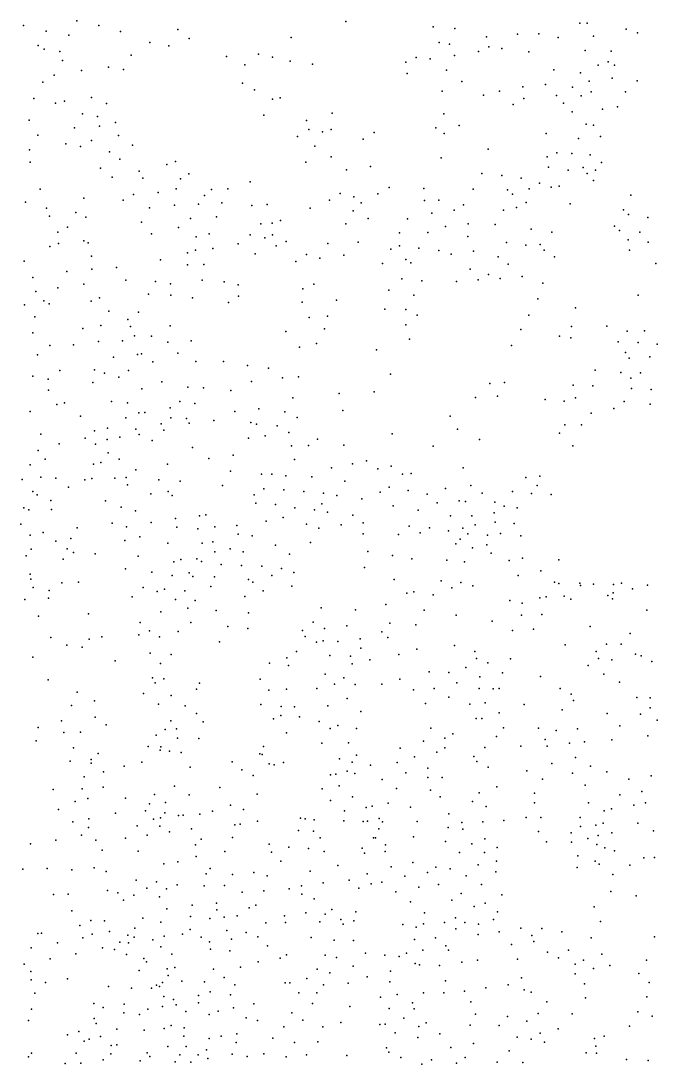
# Model space of a CAD drawing. Header units: inches. Extents: x 1412531 to 1412842, y 4931459 to 4931713.
# Drawn here: x 1412764.1 to 1412841.6, y 4931586.1 to 4931713.2 of the extents above; entities that cross this region are included whole.
import ezdxf

# ---------------------------------------------------------------- set-up
doc = ezdxf.new("R2010")
doc.units = ezdxf.units.IN
doc.header["$MEASUREMENT"] = 0

msp = doc.modelspace()

# ---------------------------------------------------------------- linework, layer by layer
for p in [(1412764.44, 4931712.58, 35.37), (1412770.95, 4931713.15, 35.11), (1412773.61, 4931712.6, 35.45), (1412803.73, 4931713.06, 35.44), (1412814.34, 4931712.41, 35.53), (1412832.22, 4931712.88, 36.05), (1412833.12, 4931712.85, 36.17), (1412767.2, 4931711.9, 35.24), (1412769.99, 4931711.42, 35.71), (1412776.25, 4931711.85, 35.55), (1412783.25, 4931712.11, 35.55), (1412797.06, 4931711.13, 36.09), (1412817, 4931712.24, 35.6), (1412820.86, 4931711.2, 35.74), (1412824.64, 4931711.53, 35.87), (1412827.24, 4931711.56, 35.92), (1412829.58, 4931711.14, 36.32), (1412833.88, 4931711.29, 36.26), (1412837.88, 4931712.12, 36.64), (1412839.25, 4931711.69, 36.62), (1412766.23, 4931710.14, 35.59), (1412779.84, 4931710.5, 35.78), (1412782.14, 4931710.12, 35.52), (1412784.62, 4931711.01, 35.38), (1412815.09, 4931710.53, 36.39), (1412816.35, 4931710.3, 36.53), (1412821.12, 4931709.99, 36.24), (1412766.97, 4931709.7, 35.85), (1412768.89, 4931709.42, 35.74), (1412777.58, 4931708.97, 35.72), (1412789.18, 4931708.83, 36.49), (1412793.08, 4931709.1, 36.55), (1412794.79, 4931708.72, 36.52), (1412812.28, 4931708.69, 36.13), (1412816.94, 4931708.93, 36.59), (1412819.88, 4931709.44, 36.18), (1412822.74, 4931709.78, 36.27), (1412826.02, 4931709.39, 36.04), (1412832.89, 4931709.55, 36.72), (1412836.03, 4931709.47, 36.93), (1412769.19, 4931708.31, 35.97), (1412774.82, 4931707.51, 35.9), (1412791.41, 4931707.79, 36.46), (1412796.93, 4931708.26, 36.86), (1412799.65, 4931707.88, 37.01), (1412811.04, 4931708.14, 36.48), (1412813.99, 4931708.53, 36.21), (1412834.47, 4931707.75, 36.83), (1412835.67, 4931708.18, 36.88), (1412836.46, 4931707.76, 37.21), (1412768.2, 4931706.52, 36.02), (1412771.53, 4931707.12, 36.01), (1412776.62, 4931707.24, 36.36), (1412811.18, 4931706.74, 36.59), (1412815.96, 4931707.13, 36.57), (1412829.04, 4931707.17, 36.57), (1412832.31, 4931706.84, 36.87), (1412836.17, 4931706.17, 37.14), (1412766.81, 4931705.69, 36.33), (1412791.11, 4931705.57, 36.97), (1412792.61, 4931704.77, 36.94), (1412817.83, 4931705.77, 37.26), (1412825.29, 4931705.11, 36.9), (1412828.06, 4931705.4, 36.87), (1412831.33, 4931705.09, 37.32), (1412833.37, 4931705.8, 37.23), (1412839.22, 4931705.83, 37.75), (1412765.71, 4931703.68, 36.32), (1412772.75, 4931703.8, 36.67), (1412794.78, 4931703.62, 37.16), (1412795.73, 4931703.78, 37.36), (1412815.46, 4931704.59, 37.41), (1412820.5, 4931704.12, 37.33), (1412822.44, 4931704.58, 37.39), (1412825.41, 4931703.68, 37.3), (1412829.37, 4931704.07, 37.43), (1412832.38, 4931704.02, 37.34), (1412833.59, 4931704.49, 37.59), (1412837.8, 4931704.5, 37.87), (1412768.34, 4931703.11, 36.35), (1412769.44, 4931703.38, 36.47), (1412774.58, 4931703.08, 37.24), (1412824.11, 4931702.96, 37.46), (1412830.23, 4931703.14, 37.53), (1412834.98, 4931702.39, 38.03), (1412836.8, 4931702.7, 37.91), (1412765.14, 4931701.06, 37.2), (1412771.65, 4931701.83, 36.89), (1412773.45, 4931701.52, 37), (1412793.71, 4931701.67, 37.63), (1412798.92, 4931701.03, 37.63), (1412802.07, 4931701.91, 37.98), (1412815.65, 4931701.82, 37.7), (1412831.29, 4931702.06, 37.68), (1412770.68, 4931700.11, 37.51), (1412773.72, 4931700.32, 37.18), (1412775.65, 4931700.76, 37.78), (1412799.21, 4931699.93, 37.83), (1412801.93, 4931699.94, 37.98), (1412814.69, 4931700.12, 38.44), (1412817.54, 4931700.42, 38.33), (1412833.01, 4931700.56, 38.78), (1412833.89, 4931700.46, 38.57), (1412766.19, 4931699.24, 37.44), (1412772.73, 4931698.57, 37.51), (1412776.03, 4931699.21, 37.9), (1412797.84, 4931699.06, 37.94), (1412800.89, 4931699.65, 38.08), (1412805.84, 4931698.75, 38.23), (1412807.17, 4931699.55, 38.2), (1412815.7, 4931699.42, 38.57), (1412828.14, 4931699.42, 38.09), (1412832.04, 4931698.83, 39.12), (1412834.74, 4931699.07, 39.12), (1412765.2, 4931697.46, 37.62), (1412769.6, 4931698.19, 38.15), (1412771.4, 4931697.84, 38.08), (1412774.94, 4931697.21, 37.88), (1412777.73, 4931698.02, 38.25), (1412799.93, 4931697.89, 38.51), (1412821.07, 4931697.54, 38.89), (1412765.28, 4931695.94, 37.78), (1412776.17, 4931696.31, 38.26), (1412782.97, 4931696.04, 38.57), (1412798.84, 4931695.95, 38.89), (1412801.94, 4931696.61, 38.8), (1412815.35, 4931696.49, 38.77), (1412828.23, 4931696.6, 38.64), (1412829.42, 4931697.09, 38.92), (1412831.23, 4931696.99, 39.2), (1412833.5, 4931696.85, 39.51), (1412834.88, 4931695.9, 39.54), (1412773.84, 4931695.23, 38.08), (1412778.55, 4931694.86, 38.6), (1412781.9, 4931695.65, 38.5), (1412803.78, 4931695.03, 38.92), (1412806.73, 4931695.41, 38.77), (1412828.42, 4931695.32, 39.02), (1412830.79, 4931694.96, 39.09), (1412832.64, 4931695.3, 39.2), (1412834.15, 4931694.96, 39.64), (1412775.27, 4931694.13, 38.24), (1412778.98, 4931693.99, 38.63), (1412783.58, 4931693.93, 38.96), (1412784.6, 4931694.53, 38.93), (1412792.06, 4931693.55, 39.87), (1412820.29, 4931694.56, 39.32), (1412822.72, 4931694.32, 39.47), (1412825.08, 4931693.98, 39.26), (1412827.32, 4931693.37, 39.35), (1412833.13, 4931694.55, 39.34), (1412833.89, 4931693.72, 39.89), (1412766.5, 4931692.64, 38.5), (1412780.87, 4931692.25, 38.72), (1412783.06, 4931692.69, 39.04), (1412787.36, 4931692.6, 40.31), (1412789.36, 4931692.7, 40.41), (1412803.03, 4931692.11, 39.48), (1412807.63, 4931692.09, 39.63), (1412809.01, 4931692.86, 39.76), (1412813.23, 4931692.74, 39.76), (1412819.22, 4931692.65, 40.02), (1412823.41, 4931692.56, 39.78), (1412824, 4931692.06, 39.79), (1412826.05, 4931692.71, 39.53), (1412828.72, 4931692.89, 39.42), (1412829.7, 4931693.02, 39.56), (1412764.71, 4931691.06, 39.04), (1412771.79, 4931691.58, 39.27), (1412776.58, 4931691.31, 39.1), (1412777.87, 4931692.01, 38.66), (1412785.77, 4931690.84, 40.03), (1412786.5, 4931691.88, 40.37), (1412788.6, 4931690.98, 40.49), (1412794.13, 4931690.81, 39.96), (1412801.73, 4931691.31, 39.63), (1412804.69, 4931691.74, 39.76), (1412805.58, 4931691.01, 40.03), (1412813.31, 4931691.26, 39.79), (1412815.05, 4931691.3, 39.8), (1412825.69, 4931691.02, 40.33), (1412831.06, 4931690.86, 40.02), (1412838.43, 4931691.94, 40.53), (1412767.25, 4931690.36, 39.14), (1412770.82, 4931689.83, 39.61), (1412779.82, 4931690.38, 39.64), (1412782.84, 4931690.7, 39.61), (1412792.27, 4931690.67, 40.6), (1412799.36, 4931690.36, 39.73), (1412804.62, 4931690.02, 39.99), (1412814.19, 4931689.74, 40.15), (1412816.93, 4931690.09, 39.89), (1412818.06, 4931690.76, 40.14), (1412822.91, 4931690.11, 40.15), (1412824.52, 4931690.43, 40.39), (1412837.54, 4931690.13, 40.4), (1412838.14, 4931689.56, 40.31), (1412767.61, 4931689.38, 39.26), (1412772.06, 4931689.23, 39.88), (1412778.84, 4931688.63, 40.07), (1412784.79, 4931689.07, 40.26), (1412787.98, 4931689.3, 40.98), (1412793.36, 4931688.42, 40.74), (1412794.75, 4931688.53, 40.38), (1412795.76, 4931688.86, 40.44), (1412803.73, 4931688.42, 40), (1412806.44, 4931689.08, 40.49), (1412811.24, 4931689.06, 40.15), (1412818.6, 4931688.43, 40.21), (1412821.92, 4931688.34, 40.31), (1412840.52, 4931689.19, 40.37), (1412768.62, 4931687.43, 39.8), (1412769.83, 4931688.03, 39.69), (1412780.05, 4931687.22, 40.21), (1412783.33, 4931687.98, 40.48), (1412787.07, 4931687.22, 40.97), (1412792.06, 4931687.1, 40.71), (1412794.78, 4931687.11, 40.87), (1412810.26, 4931687.33, 40.59), (1412813.71, 4931687.39, 40.49), (1412815.84, 4931688.12, 40.24), (1412826.3, 4931687.79, 40.84), (1412828.81, 4931687.42, 40.88), (1412836.43, 4931688.14, 40.47), (1412837.04, 4931687.63, 40.66), (1412839.53, 4931687.43, 40.54), (1412768.73, 4931686.06, 39.89), (1412771.82, 4931686.37, 40.18), (1412772.34, 4931686.13, 40.56), (1412785.5, 4931686.85, 40.78), (1412790.62, 4931686.02, 40.91), (1412793.86, 4931686.72, 40.93), (1412795.25, 4931685.75, 41.09), (1412796.43, 4931686.28, 41.11), (1412801.54, 4931686.05, 40.59), (1412805.22, 4931686.22, 40.57), (1412810.26, 4931685.76, 40.61), (1412818.58, 4931686.9, 40.64), (1412823.29, 4931686.18, 40.79), (1412825.65, 4931685.82, 40.74), (1412827.39, 4931685.93, 40.77), (1412838.1, 4931686.47, 40.37), (1412840.55, 4931686.22, 40.64), (1412767.64, 4931685.66, 40.1), (1412772.73, 4931684.51, 40.83), (1412784.42, 4931684.89, 41.09), (1412785.42, 4931685.22, 40.86), (1412787.51, 4931685.45, 40.84), (1412792.68, 4931684.79, 40.86), (1412798.92, 4931684.71, 40.89), (1412803.49, 4931684.64, 40.8), (1412809.18, 4931685.37, 40.93), (1412812.63, 4931685.47, 41.1), (1412815.06, 4931685.19, 40.91), (1412816.54, 4931684.76, 41.09), (1412819.25, 4931685.1, 40.76), (1412827.86, 4931685.21, 40.94), (1412838.29, 4931685.25, 40.54), (1412764.55, 4931683.89, 40.17), (1412781.16, 4931684.06, 41.12), (1412784.44, 4931683.46, 41.09), (1412786.42, 4931683.48, 41.14), (1412797.61, 4931683.87, 40.86), (1412800.57, 4931684.27, 40.81), (1412808.2, 4931683.6, 41.19), (1412811.04, 4931684.08, 41.22), (1412811.64, 4931683.69, 41.15), (1412822.29, 4931684.4, 40.85), (1412823.48, 4931683.52, 40.97), (1412829.14, 4931684.41, 41.23), (1412841.49, 4931683.59, 41.6), (1412765.57, 4931681.92, 40.58), (1412769.75, 4931682.63, 40.67), (1412772.79, 4931682.91, 41.02), (1412775.79, 4931683.13, 40.9), (1412818.86, 4931682.9, 41.36), (1412821.08, 4931682.25, 41.25), (1412825.19, 4931682.01, 41.23), (1412768.65, 4931680.66, 40.94), (1412771.81, 4931681.11, 41.05), (1412776.91, 4931681.56, 41.32), (1412780.53, 4931681.41, 41.36), (1412782.36, 4931681.15, 41.62), (1412786.23, 4931681.59, 41.15), (1412788.88, 4931681.36, 41.11), (1412790.6, 4931681, 41.1), (1412799.82, 4931681.07, 41.41), (1412810.54, 4931681.72, 41.34), (1412812.98, 4931681.48, 41.47), (1412817.18, 4931681.41, 41.47), (1412819.84, 4931681.6, 41.59), (1412822.51, 4931681.79, 41.51), (1412827.71, 4931681.21, 41.88), (1412765.96, 4931680.21, 40.69), (1412773.73, 4931679.44, 41.64), (1412779.66, 4931679.86, 41.68), (1412782.38, 4931679.76, 41.87), (1412785.04, 4931679.44, 41.52), (1412790.63, 4931679.61, 41.59), (1412798.49, 4931680.52, 41.15), (1412808.97, 4931680.36, 41.81), (1412812, 4931679.76, 42.02), (1412839.34, 4931679.77, 41.13), (1412764.56, 4931678.58, 40.86), (1412766.94, 4931679.08, 41.17), (1412767.56, 4931678.71, 41.36), (1412772.69, 4931679.02, 41.54), (1412789.41, 4931678.87, 41.54), (1412798.41, 4931678.89, 42.01), (1412802.57, 4931679.15, 42.41), (1412827.12, 4931679.31, 41.98), (1412831.71, 4931678.22, 41.55), (1412765.85, 4931677.11, 41.5), (1412774.84, 4931677.81, 41.75), (1412778.46, 4931677.67, 41.86), (1412799.27, 4931677.03, 42.29), (1412801.5, 4931677.18, 42.62), (1412808.47, 4931678.03, 42.1), (1412811.01, 4931677.99, 42.19), (1412812.39, 4931677.33, 42.36), (1412826, 4931677.32, 41.95), (1412771.66, 4931675.71, 42.24), (1412773.87, 4931676.06, 42.11), (1412777.15, 4931676.79, 42.21), (1412777.49, 4931675.94, 42.37), (1412782.31, 4931676.02, 42.41), (1412801.13, 4931675.65, 42.6), (1412811.01, 4931676.14, 42.8), (1412825.02, 4931675.59, 42.37), (1412831.22, 4931675.94, 42.49), (1412835.53, 4931675.99, 42.83), (1412765.6, 4931675.18, 41.84), (1412777.99, 4931674.79, 42.96), (1412780.05, 4931674.74, 43.22), (1412796.4, 4931675.31, 43.62), (1412811.47, 4931674.39, 43.14), (1412829.73, 4931674.75, 42.33), (1412831.11, 4931674.56, 42.72), (1412838, 4931675.37, 43.31), (1412840.1, 4931675.41, 43.63), (1412767.65, 4931673.64, 42.11), (1412770.56, 4931673.72, 42.35), (1412773.6, 4931674.09, 42.62), (1412776.52, 4931674.2, 42.81), (1412782.02, 4931674.03, 42.98), (1412784.89, 4931674.2, 42.93), (1412798.07, 4931673.43, 43.48), (1412800.16, 4931673.88, 42.93), (1412807.46, 4931673.08, 42.81), (1412823.91, 4931673.63, 42.61), (1412836.89, 4931674.05, 43.14), (1412839.31, 4931673.99, 43.62), (1412841.64, 4931673.79, 43.91), (1412766.17, 4931672.47, 42.18), (1412775.42, 4931672.21, 42.94), (1412778.35, 4931672.53, 43.09), (1412778.82, 4931672.6, 43.47), (1412783.25, 4931672.7, 43.16), (1412837.8, 4931672.76, 43.98), (1412838.22, 4931672.09, 44.21), (1412840.74, 4931672.23, 43.98), (1412768.88, 4931670.56, 42.96), (1412773.09, 4931670.64, 43.17), (1412777.26, 4931670.57, 43.4), (1412780.2, 4931671.64, 43.73), (1412785.44, 4931671.68, 43.31), (1412788.81, 4931671.68, 43.54), (1412791.74, 4931671.2, 43.66), (1412794.31, 4931670.85, 43.63), (1412834.1, 4931670.61, 44.14), (1412765.57, 4931669.89, 42.58), (1412767.45, 4931669.53, 42.62), (1412774.33, 4931670.26, 43.25), (1412776.07, 4931669.78, 43.49), (1412781.31, 4931669.19, 43.89), (1412792.23, 4931669.23, 43.6), (1412795.99, 4931669.68, 43.83), (1412797.97, 4931669.8, 43.68), (1412809.17, 4931670.13, 43.4), (1412837.2, 4931670.32, 44.23), (1412838.45, 4931669.65, 44.42), (1412839.63, 4931670.3, 44.33), (1412767.49, 4931668.18, 42.92), (1412772.91, 4931669.11, 43.26), (1412778.86, 4931668.34, 43.78), (1412784.46, 4931668.55, 44.07), (1412786.37, 4931668.46, 44.04), (1412789.69, 4931668.16, 44.13), (1412807.18, 4931668, 44.12), (1412821.25, 4931668.99, 43.93), (1412823.04, 4931669.1, 43.98), (1412831.39, 4931668.81, 44.3), (1412833.82, 4931668.72, 44.8), (1412838.52, 4931668.37, 44.72), (1412840.93, 4931668.25, 44.42), (1412769.46, 4931666.64, 43.8), (1412775.19, 4931666.81, 43.82), (1412783.49, 4931666.81, 44.52), (1412797.27, 4931667.27, 43.94), (1412802.91, 4931667.76, 44.4), (1412819.53, 4931667.3, 44.03), (1412822.18, 4931667.46, 43.92), (1412828, 4931667.05, 44.32), (1412830.32, 4931666.86, 44.23), (1412831.68, 4931667.26, 44.32), (1412837.62, 4931666.81, 44.78), (1412765.28, 4931665.59, 43.16), (1412768.52, 4931666.45, 43.71), (1412777.11, 4931666.63, 44.12), (1412778.49, 4931665.44, 44.43), (1412779.25, 4931665.46, 44.44), (1412782.31, 4931666.03, 44.43), (1412785.31, 4931666.55, 44.7), (1412790.2, 4931665.58, 44.73), (1412793.1, 4931665.92, 44.48), (1412796.3, 4931665.54, 44.5), (1412803.35, 4931665.72, 44.58), (1412833.59, 4931665.39, 45.17), (1412836.35, 4931665.95, 44.97), (1412840.79, 4931666.47, 44.99), (1412771.41, 4931665.01, 44.34), (1412776.9, 4931664.81, 44.29), (1412782.38, 4931664.8, 44.53), (1412784.32, 4931664.75, 44.77), (1412784.62, 4931664.17, 45.01), (1412787.64, 4931664.48, 45.07), (1412792.16, 4931664.24, 45.32), (1412797.78, 4931664.87, 44.67), (1412816.43, 4931665, 44.4), (1412766.58, 4931662.84, 43.8), (1412773.1, 4931663.25, 44.98), (1412774.68, 4931663.54, 45.16), (1412778.14, 4931663.45, 44.4), (1412781.23, 4931664.07, 44.74), (1412781.55, 4931663.3, 44.81), (1412792.85, 4931664.06, 45.17), (1412795.35, 4931663.86, 45.33), (1412796.76, 4931663.04, 45.96), (1412809.35, 4931662.87, 44.77), (1412817.33, 4931663.42, 44.79), (1412829.75, 4931662.93, 44.54), (1412830.38, 4931663.97, 44.73), (1412832.42, 4931663.97, 45.09), (1412768.79, 4931661.66, 44.51), (1412771.96, 4931662.33, 44.75), (1412773.23, 4931661.6, 45.3), (1412774.63, 4931662.18, 45.36), (1412776.2, 4931662.47, 45.45), (1412778.56, 4931662.8, 44.42), (1412780.12, 4931662.05, 44.72), (1412791.88, 4931662.34, 45.61), (1412793.89, 4931662.63, 45.45), (1412800.25, 4931662.2, 46.19), (1412820, 4931662.19, 44.79), (1412766.25, 4931660.84, 43.9), (1412774.77, 4931660.54, 45.61), (1412785.05, 4931661.21, 45.12), (1412797.08, 4931661.41, 46.13), (1412799.18, 4931661.44, 46.3), (1412803.48, 4931661.47, 46.56), (1412814.37, 4931661.36, 45.41), (1412831.35, 4931661.42, 45.15), (1412765.27, 4931659.08, 44.22), (1412767.08, 4931659.8, 44.43), (1412772.99, 4931659.19, 45.39), (1412773.86, 4931659.36, 45.43), (1412776.11, 4931659.79, 45.49), (1412781.98, 4931659.16, 45.59), (1412787.04, 4931659.87, 45.44), (1412789.98, 4931660.28, 45.71), (1412797.48, 4931659.73, 45.98), (1412804.53, 4931659.22, 46.68), (1412806.23, 4931659.56, 46.65), (1412778.13, 4931658.48, 46.33), (1412789.67, 4931658.34, 45.6), (1412793.46, 4931657.97, 46.1), (1412794.7, 4931657.97, 46.12), (1412796.39, 4931657.77, 46.23), (1412801.99, 4931658.73, 46.46), (1412807.6, 4931658.6, 46.71), (1412809.26, 4931658.92, 46.91), (1412810.63, 4931657.96, 46.92), (1412811.69, 4931658.02, 46.78), (1412818.03, 4931658.72, 45.61), (1412764.28, 4931657.29, 44.34), (1412766.58, 4931657.61, 44.44), (1412768.41, 4931657.46, 45.05), (1412771.92, 4931657.25, 45.83), (1412772.78, 4931657.41, 45.77), (1412775.56, 4931657.45, 46.19), (1412776.96, 4931657.56, 46.41), (1412777.13, 4931656.67, 46.36), (1412780.93, 4931657.28, 46.47), (1412783.52, 4931657.1, 46.51), (1412788.68, 4931656.58, 45.9), (1412799.59, 4931657.64, 46.47), (1412803.59, 4931657.11, 46.48), (1412818.96, 4931656.59, 46.46), (1412825.65, 4931657.55, 46.16), (1412827.03, 4931656.59, 46.17), (1412827.34, 4931657.7, 46.09), (1412765.6, 4931655.86, 44.78), (1412766.11, 4931655.43, 44.75), (1412769.94, 4931656.39, 45.73), (1412779.96, 4931655.56, 46.95), (1412782.06, 4931655.84, 46.82), (1412782.55, 4931655.35, 46.88), (1412792.55, 4931655.44, 45.97), (1412793.71, 4931656.17, 46.1), (1412796.17, 4931656.06, 46.34), (1412798.59, 4931655.83, 46.38), (1412801.01, 4931655.63, 46.73), (1412802.61, 4931655.37, 46.82), (1412807.91, 4931655.77, 46.74), (1412809.01, 4931656.37, 46.71), (1412811.31, 4931655.97, 46.67), (1412813.62, 4931655.5, 46.64), (1412815.84, 4931656.23, 46.34), (1412820.34, 4931655.64, 46.52), (1412824.03, 4931655.83, 46.29), (1412826.35, 4931655.62, 46.09), (1412828.72, 4931655.46, 45.74), (1412767.78, 4931654.75, 45.15), (1412774.43, 4931654.7, 46.85), (1412776.33, 4931653.95, 46.98), (1412792.74, 4931654.44, 46.64), (1412795.16, 4931654.25, 46.31), (1412800.81, 4931654.35, 46.76), (1412805.68, 4931654.95, 46.9), (1412809.49, 4931654.1, 47.17), (1412814.84, 4931654.46, 46.45), (1412817.52, 4931654.7, 46.39), (1412818.28, 4931654.64, 46.33), (1412821.87, 4931654.56, 46.58), (1412823.02, 4931654.07, 46.41), (1412764.5, 4931653.85, 44.82), (1412765.12, 4931653.63, 44.85), (1412767.88, 4931653.66, 45.73), (1412778.08, 4931653.48, 47.3), (1412785.88, 4931652.9, 47.41), (1412786.67, 4931653, 47.44), (1412796.08, 4931652.69, 47.19), (1412797.49, 4931653.85, 46.54), (1412799.89, 4931653.63, 46.65), (1412801.49, 4931653.34, 46.66), (1412804.57, 4931652.97, 46.97), (1412812.52, 4931653.56, 46.97), (1412816.47, 4931652.89, 47.61), (1412819.07, 4931652.88, 46.48), (1412821.78, 4931653.23, 46.52), (1412824.58, 4931653.86, 46.41), (1412764.13, 4931651.86, 45.01), (1412770.98, 4931651.43, 47.37), (1412775.25, 4931652, 47.26), (1412777.01, 4931651.56, 47.86), (1412780, 4931652.09, 47.27), (1412782.97, 4931652.54, 47.52), (1412783.14, 4931651.52, 47.84), (1412787.74, 4931651.55, 47.8), (1412790.44, 4931651.7, 47.76), (1412794.02, 4931652.25, 47.64), (1412798.91, 4931651.86, 46.8), (1412800.41, 4931651.4, 47.03), (1412803.14, 4931651.77, 46.87), (1412805.81, 4931652.02, 47), (1412811.42, 4931651.62, 47.36), (1412813.89, 4931651.44, 47.51), (1412819.46, 4931651.78, 47.92), (1412821.91, 4931652.12, 46.69), (1412824.23, 4931651.93, 46.59), (1412765.27, 4931650.52, 45.71), (1412766.86, 4931650.85, 45.91), (1412778.62, 4931650.32, 47.98), (1412785.7, 4931651.29, 47.97), (1412790.6, 4931650.65, 47.99), (1412792.31, 4931650.46, 48.32), (1412805.81, 4931650.68, 47.27), (1412810.12, 4931650.62, 47.23), (1412812.78, 4931650.83, 47.56), (1412816.23, 4931651.06, 47.63), (1412817.98, 4931651.38, 47.92), (1412818.58, 4931650.71, 47.8), (1412820.97, 4931650.52, 47.97), (1412822.55, 4931650.74, 48.16), (1412825.03, 4931650.45, 48.31), (1412768.39, 4931649.8, 46.89), (1412770.21, 4931650.11, 47.42), (1412776.81, 4931649.88, 47.9), (1412782.04, 4931649.55, 48.07), (1412786.21, 4931649.56, 48.55), (1412787.5, 4931649.72, 48.64), (1412789.61, 4931648.88, 48.25), (1412795.15, 4931649.3, 48.44), (1412799.42, 4931649.65, 47.34), (1412817.12, 4931649.47, 47.73), (1412817.63, 4931650.05, 47.94), (1412819.14, 4931648.99, 48.06), (1412820.89, 4931649.36, 48.09), (1412764.77, 4931648.03, 45.69), (1412765.37, 4931648.82, 45.98), (1412769.27, 4931647.61, 47.54), (1412769.76, 4931648.85, 47.4), (1412770.55, 4931648.42, 47.49), (1412773.17, 4931648.25, 47.72), (1412778.44, 4931647.98, 48.48), (1412785.57, 4931647.64, 48.57), (1412787.74, 4931648.5, 48.74), (1412791.22, 4931648.49, 48.53), (1412796.86, 4931648.23, 47.96), (1412806.38, 4931648.54, 47.35), (1412809.41, 4931648.05, 47.42), (1412811.75, 4931647.65, 47.46), (1412821.41, 4931648.32, 48.01), (1412825.24, 4931647.73, 48.56), (1412776.87, 4931646.44, 48.42), (1412782.75, 4931647.28, 48.6), (1412783.63, 4931647.55, 48.47), (1412786.12, 4931647.34, 48.56), (1412788.53, 4931646.94, 48.72), (1412790.99, 4931646.83, 48.75), (1412793.49, 4931646.76, 48.55), (1412795.88, 4931646.48, 48.26), (1412806.01, 4931646.58, 47.83), (1412816.01, 4931647.5, 47.84), (1412818.16, 4931647.3, 47.77), (1412823.62, 4931647.45, 48.41), (1412829.67, 4931647.52, 48.67), (1412765.28, 4931645.79, 46.51), (1412765.36, 4931645.16, 46.62), (1412780.08, 4931646.03, 48.57), (1412782.55, 4931645.62, 48.88), (1412784.62, 4931645.95, 49.22), (1412785.07, 4931645.48, 49.44), (1412787.7, 4931645.47, 49.48), (1412791.87, 4931645.14, 48.91), (1412794.69, 4931645.63, 48.49), (1412797.38, 4931646, 48.41), (1412809.59, 4931645.15, 48.27), (1412824.72, 4931645.6, 48.39), (1412827.46, 4931646.19, 48.55), (1412765.63, 4931644.14, 46.79), (1412767.57, 4931643.8, 46.9), (1412769.11, 4931644.74, 47.74), (1412771.16, 4931644.8, 48.5), (1412779.02, 4931644.16, 49.41), (1412781.61, 4931643.96, 49.8), (1412787.28, 4931644.26, 49.68), (1412792.4, 4931644.81, 48.86), (1412797.14, 4931644.31, 49.05), (1412815.32, 4931644.97, 47.88), (1412816.61, 4931644.13, 48.41), (1412817.71, 4931644.78, 48.06), (1412819.17, 4931644.36, 48.09), (1412829.13, 4931644.79, 48.76), (1412829.65, 4931644.64, 48.92), (1412832.23, 4931644.69, 48.92), (1412832.31, 4931644.41, 49.07), (1412833.9, 4931644.56, 48.97), (1412836.31, 4931644.51, 49.18), (1412837.3, 4931644.7, 48.88), (1412838.62, 4931644, 49.2), (1412840.45, 4931644.43, 49.28), (1412764.63, 4931642.69, 46.75), (1412767.48, 4931642.84, 46.85), (1412777.69, 4931643.03, 49.6), (1412780.74, 4931643.66, 49.88), (1412782.96, 4931642.7, 49.96), (1412784.11, 4931643.77, 50.06), (1412785.36, 4931642.56, 49.95), (1412791.42, 4931643.07, 49.26), (1412793.63, 4931643.75, 49.31), (1412811.16, 4931643.47, 48.5), (1412812.01, 4931643.64, 48.53), (1412814.34, 4931643.26, 48.44), (1412823.71, 4931642.57, 48.5), (1412827.34, 4931642.88, 48.86), (1412828.11, 4931643.01, 48.77), (1412830.32, 4931643.12, 48.82), (1412831.11, 4931642.73, 49.03), (1412835.65, 4931643.19, 49.13), (1412836.19, 4931642.79, 49.27), (1412836.29, 4931643.51, 49.28), (1412784.49, 4931641.64, 49.88), (1412787.93, 4931641.35, 49.64), (1412800.7, 4931641.66, 49.61), (1412804.91, 4931641.42, 49.85), (1412808.59, 4931642.1, 48.93), (1412813.26, 4931641.38, 49.14), (1412825.21, 4931642.23, 48.58), (1412840.4, 4931641.39, 49.51), (1412766.29, 4931640.67, 46.84), (1412772.39, 4931640.93, 48.69), (1412781.18, 4931641.2, 49.85), (1412791.85, 4931641.07, 50.01), (1412817.14, 4931640.8, 49.69), (1412821.54, 4931640.07, 49.89), (1412825.1, 4931640.77, 48.84), (1412827.59, 4931640.85, 48.91), (1412778.65, 4931639.89, 50.16), (1412779.8, 4931638.88, 49.87), (1412783.28, 4931638.79, 49.88), (1412784.82, 4931639.91, 49.98), (1412789.36, 4931639.4, 50.11), (1412791.77, 4931639.18, 50.19), (1412798.43, 4931638.91, 50.16), (1412799.73, 4931639.93, 50.03), (1412801.1, 4931639.18, 50.21), (1412803.83, 4931639.5, 50.39), (1412808.12, 4931638.76, 50.06), (1412809.08, 4931639.82, 49.51), (1412812.26, 4931639.63, 49.45), (1412824.02, 4931638.9, 49.59), (1412826.58, 4931639.09, 49.11), (1412833.49, 4931639.42, 49.03), (1412767.8, 4931638.05, 47.98), (1412772.45, 4931637.86, 49.23), (1412774, 4931638.14, 49.25), (1412778.51, 4931638.39, 50.01), (1412781, 4931638.14, 49.91), (1412788.31, 4931637.54, 50.98), (1412798.75, 4931638.2, 50.48), (1412800.14, 4931637.49, 51.01), (1412800.94, 4931637.67, 50.8), (1412802.75, 4931637.57, 50.8), (1412805.48, 4931637.91, 50.5), (1412808.85, 4931638.08, 49.96), (1412838.35, 4931638.56, 49.43), (1412769.75, 4931637.15, 48.57), (1412771.6, 4931636.89, 49.06), (1412779.9, 4931636.16, 50.04), (1412797.69, 4931636.38, 51.54), (1412805.55, 4931636.77, 50.53), (1412812.36, 4931636.66, 50.27), (1412816.97, 4931637.11, 50.39), (1412819.43, 4931636.37, 50.41), (1412830.44, 4931637.18, 49.28), (1412834.22, 4931636.37, 49.72), (1412835.49, 4931637.24, 49.26), (1412837.24, 4931637.24, 49.22), (1412765.58, 4931635.68, 47.24), (1412775.63, 4931635.21, 50.14), (1412781.13, 4931634.92, 50.86), (1412782.42, 4931635.99, 50.39), (1412794.4, 4931634.96, 51.86), (1412796.54, 4931635.58, 51.91), (1412801.78, 4931635.87, 51.4), (1412804.28, 4931635.8, 51.05), (1412806.64, 4931635.36, 50.96), (1412810.18, 4931635.99, 50.35), (1412819.63, 4931635.5, 50.35), (1412821.03, 4931634.98, 50.61), (1412823.78, 4931635.48, 50.15), (1412834.49, 4931635.53, 49.77), (1412836.14, 4931635.36, 49.91), (1412839.02, 4931636.04, 49.3), (1412839.7, 4931635.83, 49.46), (1412840.99, 4931635.13, 49.48), (1412796.72, 4931634.67, 52.11), (1412804.47, 4931634.86, 51.1), (1412813.88, 4931633.87, 50.65), (1412816.25, 4931633.79, 50.75), (1412818.32, 4931634.43, 50.67), (1412822.8, 4931633.77, 50.68), (1412833.22, 4931634.66, 50.17), (1412835.13, 4931633.62, 50.14), (1412767.44, 4931632.91, 47.31), (1412780.16, 4931633.17, 51.24), (1412780.49, 4931632.55, 51.36), (1412781.56, 4931633.02, 51.51), (1412785.91, 4931632.51, 52.61), (1412793.29, 4931633, 52.13), (1412801.18, 4931633.6, 51.95), (1412802.35, 4931632.37, 52.09), (1412803.49, 4931633.16, 51.65), (1412808.11, 4931632.37, 51.41), (1412810.28, 4931633.01, 51.18), (1412817.23, 4931632.53, 51.3), (1412820.06, 4931633.26, 51.17), (1412827.43, 4931633.32, 50.57), (1412837.04, 4931632.63, 50.31), (1412770.97, 4931631.4, 49.41), (1412779.08, 4931631.24, 51.65), (1412785.53, 4931631.78, 52.72), (1412794.35, 4931631.66, 52.44), (1412796.47, 4931631.76, 52.52), (1412800.2, 4931631.85, 52.23), (1412804.84, 4931632.33, 51.36), (1412811.94, 4931631.69, 51.22), (1412814.49, 4931631.86, 51.05), (1412819.94, 4931631.85, 51.45), (1412821.68, 4931631.82, 50.93), (1412822.38, 4931631.85, 51.01), (1412829.84, 4931631.86, 51.51), (1412831.18, 4931631.16, 51.98), (1412773.1, 4931630.37, 49.75), (1412780.91, 4931629.97, 51.9), (1412782.42, 4931631.02, 52.14), (1412793.36, 4931629.9, 52.66), (1412803.87, 4931630.63, 51.94), (1412813.41, 4931630.02, 51.92), (1412816.26, 4931630.82, 51.84), (1412818.84, 4931629.94, 51.92), (1412820.7, 4931630.11, 51.37), (1412825.43, 4931629.89, 52.9), (1412831.46, 4931630.38, 52.32), (1412839.15, 4931630.76, 50.86), (1412840.8, 4931630.74, 51.13), (1412770.28, 4931629.77, 49.22), (1412784.14, 4931629.74, 52.65), (1412785.51, 4931628.8, 52.8), (1412795.81, 4931628.57, 52.59), (1412795.82, 4931629.66, 52.68), (1412797.47, 4931629.61, 52.66), (1412801.53, 4931629.73, 52.64), (1412805.53, 4931629.05, 52.34), (1412822.39, 4931628.9, 51.55), (1412830.07, 4931629.28, 52.6), (1412835.56, 4931628.82, 52.75), (1412839.61, 4931628.75, 52.38), (1412840.8, 4931629.49, 51.91), (1412769.08, 4931627.93, 49.05), (1412773.17, 4931628.38, 50.1), (1412774.54, 4931627.44, 50.78), (1412782.39, 4931627.93, 52.49), (1412786.35, 4931627.78, 52.79), (1412794.9, 4931628.17, 52.67), (1412798.09, 4931628.39, 52.97), (1412800.45, 4931627.82, 53.12), (1412802.74, 4931627.37, 52.8), (1412819.6, 4931628.21, 51.94), (1412820.28, 4931628.22, 51.93), (1412837.11, 4931627.31, 52.91), (1412841.63, 4931628.01, 52.71), (1412766.25, 4931627.12, 48.63), (1412769.37, 4931626.52, 49.56), (1412771.4, 4931626.55, 50.01), (1412780.62, 4931626.18, 52.53), (1412781.71, 4931626.87, 52.47), (1412783.07, 4931626.94, 52.45), (1412796.49, 4931626.46, 52.57), (1412801.8, 4931626.98, 52.87), (1412805.03, 4931626.97, 52.45), (1412814.07, 4931627.01, 52.86), (1412816.76, 4931626.33, 52.94), (1412822.06, 4931626.02, 52.84), (1412822.91, 4931627.08, 52.52), (1412827.2, 4931627.03, 53.38), (1412829.34, 4931626.74, 53.12), (1412831.94, 4931626.93, 53.18), (1412840.51, 4931626.08, 52.96), (1412766, 4931625.5, 48.71), (1412779.65, 4931624.8, 52.44), (1412781.17, 4931624.76, 52.54), (1412783.23, 4931625.81, 52.58), (1412785.81, 4931625.77, 52.54), (1412793.68, 4931624.78, 52.65), (1412800.81, 4931625.22, 53.16), (1412804.05, 4931625.25, 52.89), (1412813.18, 4931625.45, 53.07), (1412815.77, 4931625.81, 53.01), (1412825.05, 4931624.84, 53.62), (1412827.98, 4931625.66, 53.53), (1412828.24, 4931624.85, 53.63), (1412830.96, 4931625.22, 53.63), (1412832.79, 4931625.37, 53.37), (1412836.11, 4931625.6, 53.37), (1412770.54, 4931624.63, 49.84), (1412773.53, 4931623.94, 50.88), (1412781.12, 4931624.34, 52.56), (1412782.23, 4931624.22, 52.33), (1412783.66, 4931624.07, 52.55), (1412793.25, 4931623.91, 52.78), (1412793.54, 4931623.83, 52.75), (1412805, 4931623.75, 53.08), (1412810.34, 4931624.61, 52.96), (1412812.09, 4931623.54, 53.59), (1412814.8, 4931624.1, 53.6), (1412815.77, 4931624.63, 53.43), (1412819.32, 4931623.59, 53.13), (1412820.65, 4931624.69, 52.78), (1412831.69, 4931623.47, 53.82), (1412770.15, 4931622.99, 49.98), (1412772.68, 4931622.75, 50.84), (1412772.7, 4931623.23, 50.81), (1412776.72, 4931622.4, 52.35), (1412778.88, 4931622.9, 52.57), (1412784.77, 4931622.28, 52.6), (1412789.89, 4931622.91, 53.97), (1412794.38, 4931622.7, 52.82), (1412794.97, 4931622.58, 52.86), (1412796.13, 4931622.85, 53.05), (1412802.93, 4931623.28, 53.1), (1412804.48, 4931622.87, 53.26), (1412806.72, 4931622.51, 53.65), (1412809.97, 4931622.86, 53.28), (1412819.66, 4931622.97, 53.28), (1412821.04, 4931622.26, 53.47), (1412828.8, 4931622.74, 54.14), (1412833.54, 4931622.39, 54.15), (1412771.85, 4931621.1, 50.55), (1412774.19, 4931621.71, 51.3), (1412791.04, 4931621.95, 54.08), (1412792.42, 4931621.26, 54.09), (1412801.83, 4931621.34, 53.33), (1412802.5, 4931621.44, 53.59), (1412803.89, 4931621.78, 53.26), (1412804.8, 4931621.49, 53.4), (1412811.02, 4931621.6, 53.99), (1412813.69, 4931621.01, 54.41), (1412813.7, 4931622.17, 53.89), (1412815.46, 4931621.01, 54.18), (1412825.78, 4931621.84, 54.42), (1412831.32, 4931621.53, 54.22), (1412835.52, 4931621.72, 54.14), (1412840.91, 4931621.23, 54.3), (1412774.16, 4931619.86, 51.35), (1412782.84, 4931619.95, 52.5), (1412788.37, 4931619.81, 54.1), (1412802.91, 4931620.02, 53.48), (1412808.15, 4931620.79, 53.94), (1412809.88, 4931619.68, 54.3), (1412822.12, 4931619.9, 54.48), (1412827.67, 4931620.81, 54.44), (1412832.89, 4931620.07, 54.64), (1412838.2, 4931620.83, 54.35), (1412768.08, 4931619.56, 50.47), (1412771.61, 4931619.63, 50.58), (1412772.3, 4931618.47, 51.09), (1412776.86, 4931618.52, 52.1), (1412780.43, 4931618.94, 52.57), (1412784.65, 4931618.9, 52.74), (1412792.92, 4931618.98, 54.07), (1412800.85, 4931619.63, 53.87), (1412804.52, 4931618.65, 54.49), (1412814.04, 4931619.47, 55.08), (1412815.21, 4931618.67, 55.26), (1412819.95, 4931619.14, 54.22), (1412826.68, 4931619.1, 54.83), (1412837.1, 4931618.93, 54.88), (1412839.79, 4931619.31, 54.65), (1412768.72, 4931617.14, 50.4), (1412770.75, 4931618.11, 50.74), (1412779.81, 4931617.82, 52.81), (1412781.74, 4931617.99, 52.59), (1412789.65, 4931617.67, 54.28), (1412791.24, 4931617.12, 54.19), (1412801.86, 4931618.21, 54.6), (1412806.19, 4931617.35, 54.89), (1412806.92, 4931617.54, 54.82), (1412808.88, 4931617.91, 54.53), (1412811.6, 4931617.4, 55.38), (1412819.13, 4931618.08, 55.14), (1412820.8, 4931617.48, 54.6), (1412826.7, 4931617.94, 55), (1412833.29, 4931617.92, 55.1), (1412836.08, 4931617.2, 55.14), (1412838.79, 4931617.64, 55.28), (1412840.22, 4931617.95, 55.32), (1412772.42, 4931615.98, 51.16), (1412775.64, 4931616.68, 52.05), (1412779.32, 4931616.97, 52.82), (1412780.29, 4931615.93, 52.98), (1412781.13, 4931616.11, 52.96), (1412781.66, 4931616.72, 52.95), (1412783.33, 4931616.39, 53.73), (1412783.89, 4931616.43, 53.94), (1412785.95, 4931616.54, 54.22), (1412787.48, 4931616.92, 54.55), (1412798.18, 4931616.07, 54.79), (1412798.77, 4931615.99, 54.75), (1412799.85, 4931615.85, 55.03), (1412803.55, 4931616.97, 55.12), (1412807.79, 4931616.01, 55.04), (1412816.27, 4931616.59, 55.45), (1412825.68, 4931616.16, 55.05), (1412827.46, 4931616.16, 55.28), (1412832.27, 4931616.15, 55.14), (1412835.19, 4931616.96, 55.25), (1412770.47, 4931615.62, 51.02), (1412772.36, 4931614.92, 51.36), (1412778.31, 4931615.13, 52.64), (1412781.07, 4931615.08, 53.11), (1412784.91, 4931614.79, 54.61), (1412790.18, 4931615.27, 55.11), (1412790.86, 4931615.35, 55.02), (1412792.94, 4931615.69, 55.19), (1412803.48, 4931615.74, 55.45), (1412805.83, 4931615.65, 55.38), (1412806.37, 4931615.72, 55.77), (1412807.73, 4931614.77, 55.82), (1412808.18, 4931615.61, 55.1), (1412812.39, 4931615.68, 55.61), (1412816.2, 4931614.95, 55.54), (1412817.86, 4931615.55, 55.32), (1412817.98, 4931614.71, 55.54), (1412820.41, 4931615.63, 55.29), (1412822.97, 4931615.78, 55.05), (1412832.32, 4931615.04, 55.43), (1412834.17, 4931615.21, 55.43), (1412835.05, 4931615.45, 55.33), (1412839.27, 4931615.48, 55.5), (1412768.39, 4931613.38, 50.83), (1412771.53, 4931613.98, 51.22), (1412773.26, 4931613.4, 51.86), (1412776.87, 4931613.62, 53), (1412779.52, 4931613.99, 52.79), (1412782.22, 4931614.4, 53.86), (1412786.09, 4931613.53, 54.9), (1412789.93, 4931613.73, 56.16), (1412797.94, 4931614.55, 55.65), (1412799.76, 4931614.5, 55.12), (1412800.61, 4931613.69, 55.67), (1412807.08, 4931613.69, 55.53), (1412807.34, 4931613.67, 55.91), (1412811.94, 4931613.79, 56.02), (1412820.67, 4931613.54, 55.83), (1412827.17, 4931614.45, 55.57), (1412831.17, 4931614.28, 55.79), (1412833.2, 4931613.58, 56.31), (1412834.44, 4931613.94, 57.09), (1412836.12, 4931614.28, 55.3), (1412841.2, 4931614.53, 55.48), (1412765.3, 4931612.94, 50.2), (1412774.04, 4931612.18, 52.08), (1412778.44, 4931612.05, 53.15), (1412785.39, 4931612.83, 54.84), (1412788.96, 4931612.02, 56.57), (1412794.37, 4931612.9, 57.39), (1412796.78, 4931612.54, 56.77), (1412799.17, 4931612.36, 55.72), (1412801.06, 4931612.03, 56.21), (1412805.72, 4931612.41, 56.09), (1412808.5, 4931612.03, 56.5), (1412808.54, 4931612.84, 56.34), (1412815.84, 4931613.24, 55.45), (1412819.07, 4931612.93, 55.82), (1412822.17, 4931612.49, 56.31), (1412828.17, 4931613.18, 55.98), (1412831.21, 4931613.16, 55.94), (1412834.3, 4931612.86, 57.2), (1412835.28, 4931612.44, 57.39), (1412836.43, 4931612.1, 57.38), (1412785.48, 4931611.39, 55.37), (1412794.67, 4931611.91, 57.58), (1412795.81, 4931610.84, 57.32), (1412805.98, 4931611.8, 56.11), (1412817.57, 4931611.87, 55.61), (1412820.6, 4931611.88, 55.76), (1412822.08, 4931610.85, 56.6), (1412831.99, 4931611.5, 57.03), (1412834.1, 4931610.85, 57.39), (1412840, 4931611.22, 56.37), (1412841.32, 4931611.28, 56.67), (1412764.38, 4931609.86, 50.57), (1412767.34, 4931609.95, 51), (1412770.33, 4931609.76, 51.7), (1412773.08, 4931610.01, 51.99), (1412774.52, 4931609.56, 52.7), (1412781.53, 4931610.52, 54.19), (1412783.26, 4931610.74, 54.87), (1412787.19, 4931609.96, 56.85), (1412799.37, 4931609.63, 56.56), (1412802.76, 4931610.3, 56.69), (1412809.22, 4931610.16, 57.17), (1412811.89, 4931610.68, 56.85), (1412814.7, 4931610.09, 55.83), (1412816.44, 4931609.92, 55.74), (1412819.82, 4931610.37, 55.84), (1412822, 4931609.54, 57.11), (1412831.88, 4931610.07, 57.44), (1412834.58, 4931610.48, 57.35), (1412838.32, 4931610.33, 57.58), (1412778.16, 4931608.5, 54.12), (1412780.67, 4931608.3, 54.57), (1412786.72, 4931609.28, 56.93), (1412789.92, 4931609.23, 57.87), (1412792.52, 4931609.46, 57.67), (1412794.15, 4931609.03, 58.06), (1412804.11, 4931608.54, 56.85), (1412806.31, 4931609.29, 56.64), (1412808.12, 4931608.26, 57.67), (1412810.91, 4931609, 57.46), (1412813.66, 4931609.45, 56.55), (1412818.37, 4931609.03, 56.11), (1412836.25, 4931609.19, 57.67), (1412774.69, 4931607.25, 52.78), (1412775.96, 4931606.98, 53.42), (1412779.49, 4931607.54, 54.51), (1412781.87, 4931607.46, 55.22), (1412783.19, 4931607.96, 55.64), (1412786.46, 4931607.85, 56.97), (1412788.93, 4931607.86, 57.81), (1412791.07, 4931607.06, 58.37), (1412793.73, 4931607.21, 58.25), (1412796.81, 4931607.45, 58.29), (1412798.33, 4931607.83, 57.72), (1412800.95, 4931608.18, 57.27), (1412805.32, 4931607.56, 57.05), (1412806.8, 4931608.06, 57.44), (1412809.8, 4931607.08, 57.88), (1412812.6, 4931607.65, 57.64), (1412814.99, 4931607.98, 57.79), (1412820.23, 4931607.98, 57.16), (1412835.99, 4931607.16, 57.76), (1412768.09, 4931606.78, 51.88), (1412769.9, 4931606.83, 51.9), (1412776.64, 4931606.08, 53.83), (1412777.91, 4931606.68, 54.53), (1412781, 4931606.5, 54.95), (1412787.97, 4931605.72, 57.64), (1412798.35, 4931606.81, 57.91), (1412799.84, 4931606.25, 57.61), (1412811.58, 4931605.89, 57.81), (1412816.65, 4931606.08, 57.81), (1412817.77, 4931606.89, 57.57), (1412820.7, 4931605.72, 57.83), (1412822.71, 4931606.74, 57.51), (1412839.1, 4931606.61, 57.41), (1412770.32, 4931604.78, 52.52), (1412781.9, 4931605.03, 55.53), (1412785.01, 4931605.46, 56.55), (1412788, 4931604.91, 57.66), (1412791.95, 4931605.15, 58.67), (1412792.75, 4931605.49, 58.69), (1412798.86, 4931604.53, 58.08), (1412801.19, 4931604.4, 58.49), (1412802.03, 4931604.95, 57.92), (1412804.95, 4931604.66, 57.51), (1412813.3, 4931604.53, 57.98), (1412819.34, 4931605.3, 57.58), (1412822.21, 4931604.67, 57.88), (1412833.97, 4931605.28, 57.97), (1412772.64, 4931603.62, 53.02), (1412774.32, 4931603.57, 53.62), (1412778.98, 4931603.89, 54.85), (1412781.17, 4931603.41, 55.09), (1412784.78, 4931604.08, 56.35), (1412787.15, 4931603.87, 57.18), (1412788.89, 4931604.01, 58.07), (1412790.48, 4931604.17, 58.31), (1412793.98, 4931603.33, 58.77), (1412796.25, 4931604.17, 58.48), (1412796.38, 4931603.37, 58.72), (1412800.57, 4931603.43, 58.38), (1412803.11, 4931603.73, 57.89), (1412803.39, 4931603.15, 58.06), (1412804.71, 4931603.58, 57.8), (1412810.65, 4931603.14, 58.19), (1412813.18, 4931603.22, 58.11), (1412815.75, 4931603.38, 57.98), (1412817.07, 4931603.92, 58.08), (1412818.21, 4931603.38, 57.94), (1412819.89, 4931603.18, 58.09), (1412821.69, 4931603.73, 58.31), (1412834.73, 4931603.5, 58), (1412766.18, 4931602.01, 52.13), (1412766.66, 4931602.05, 52.23), (1412771.3, 4931602.99, 52.86), (1412772.82, 4931601.95, 53.21), (1412774.93, 4931602.25, 53.46), (1412778.01, 4931602.66, 54.29), (1412783.83, 4931601.94, 56.21), (1412784.76, 4931602.5, 56.67), (1412789.24, 4931602.39, 58.2), (1412791.58, 4931602.14, 59.05), (1412812.3, 4931602.8, 58.33), (1412817.1, 4931602.59, 58.07), (1412819.84, 4931601.92, 58.74), (1412822.4, 4931602.21, 58.88), (1412825.03, 4931602.69, 58.87), (1412827.6, 4931602.62, 59.09), (1412830.03, 4931602.21, 59.02), (1412768.58, 4931600.89, 52.41), (1412771.69, 4931601.48, 52.86), (1412776.2, 4931600.97, 54.19), (1412777.17, 4931601.83, 54.37), (1412777.23, 4931600.91, 54.28), (1412777.95, 4931601.58, 54.55), (1412780.22, 4931601.25, 54.98), (1412781.57, 4931601.72, 55.4), (1412786.11, 4931601.56, 57.2), (1412787.12, 4931601, 57.81), (1412789.81, 4931601.35, 58.68), (1412792.99, 4931601.61, 59.22), (1412799.48, 4931601.53, 58.92), (1412802.28, 4931601.23, 58.52), (1412804.65, 4931601.19, 58.96), (1412812.07, 4931601.31, 58.52), (1412814.64, 4931601.48, 58.38), (1412823.88, 4931600.69, 59.45), (1412826.38, 4931601.77, 59.34), (1412826.6, 4931601.07, 59.13), (1412833.6, 4931601.51, 59.24), (1412841.32, 4931601.61, 58.63), (1412765.4, 4931600.27, 52.15), (1412770.82, 4931599.57, 52.73), (1412774.06, 4931600.29, 53.46), (1412775.53, 4931600.08, 54.07), (1412777, 4931599.45, 54.36), (1412781.18, 4931600.42, 55.49), (1412782.51, 4931599.49, 56.5), (1412787.24, 4931600.12, 58), (1412789.59, 4931599.93, 58.78), (1412794.18, 4931600.54, 59.43), (1412796.5, 4931599.41, 59.36), (1412801.21, 4931599.38, 59.24), (1412806.11, 4931599.62, 59.48), (1412808.47, 4931599.39, 59.42), (1412811.09, 4931599.63, 59.15), (1412813.11, 4931599.98, 58.97), (1412815.9, 4931600.53, 58.83), (1412816.23, 4931599.98, 58.91), (1412828.28, 4931599.77, 59.41), (1412830.85, 4931600.01, 59.42), (1412834.9, 4931599.49, 59.63), (1412764.52, 4931598.3, 52.22), (1412767.72, 4931598.96, 52.35), (1412779.13, 4931598.97, 55.15), (1412779.44, 4931598.58, 55.4), (1412793.05, 4931598.57, 59.57), (1412795.71, 4931599.02, 59.62), (1412802.58, 4931599.12, 59.33), (1412804.61, 4931598.06, 59.84), (1412810.23, 4931599.24, 59.53), (1412812.16, 4931598.36, 59.92), (1412812.71, 4931598.21, 60.1), (1412815.14, 4931598.13, 59.69), (1412817.84, 4931598.52, 59.71), (1412819.77, 4931598.78, 59.81), (1412824.64, 4931598.92, 59.76), (1412829.61, 4931599.05, 59.96), (1412831.67, 4931598.31, 60.03), (1412832.66, 4931598.78, 59.85), (1412835.87, 4931598.13, 60.21), (1412840.36, 4931598.77, 59.41), (1412765.36, 4931597.39, 52.49), (1412778.56, 4931597.54, 55.1), (1412781.97, 4931597.73, 56.53), (1412782.06, 4931596.91, 56.58), (1412782.87, 4931597.9, 57.03), (1412787.6, 4931597.68, 59.04), (1412790.89, 4931597.93, 59.84), (1412800.21, 4931597.67, 59.7), (1412801.78, 4931597.22, 59.43), (1412809.17, 4931597.42, 60.54), (1412831.67, 4931597.13, 60.52), (1412833.89, 4931597.77, 59.99), (1412839.39, 4931597.14, 60.27), (1412765.37, 4931596.38, 52.57), (1412767.12, 4931596.05, 53), (1412769.82, 4931596.52, 53.29), (1412774.79, 4931595.59, 54.54), (1412780.67, 4931595.74, 56.3), (1412781.01, 4931595.59, 56.44), (1412781.4, 4931596.04, 56.66), (1412783.72, 4931596.21, 57.5), (1412786.52, 4931596.14, 58.89), (1412788.88, 4931596.68, 59.59), (1412790.2, 4931595.78, 60.6), (1412796.31, 4931596.01, 60.41), (1412796.89, 4931596.03, 60.39), (1412798.97, 4931596.53, 60.03), (1412801, 4931595.77, 60), (1412804.01, 4931595.98, 60.29), (1412806.3, 4931596.74, 60.11), (1412809.06, 4931596.15, 60.82), (1412815.87, 4931596.28, 60.67), (1412823.48, 4931595.78, 60.54), (1412825.1, 4931596.64, 60.7), (1412832.79, 4931595.9, 60.61), (1412840.68, 4931596.04, 60.35), (1412765.85, 4931594.78, 53.5), (1412777.59, 4931595.37, 55.05), (1412780.05, 4931595.39, 56.25), (1412781.55, 4931594.36, 56.87), (1412785.76, 4931594.47, 58.69), (1412787.21, 4931594.92, 59.43), (1412789.65, 4931594.55, 60.53), (1412797.99, 4931594.82, 60.5), (1412800.19, 4931594.82, 60.24), (1412807.95, 4931594.26, 61.35), (1412809.98, 4931594.61, 61.18), (1412813.17, 4931594.79, 60.97), (1412815.66, 4931594.8, 61.08), (1412818.19, 4931595.02, 60.8), (1412820.77, 4931595.4, 60.85), (1412825.45, 4931595.16, 61.27), (1412826.3, 4931594.88, 61.52), (1412840.4, 4931594.33, 60.75), (1412773.04, 4931593.49, 54.91), (1412774.15, 4931593.01, 54.94), (1412776.72, 4931593.44, 55), (1412781.39, 4931593.14, 56.99), (1412782.74, 4931594, 57.61), (1412783.04, 4931593.34, 57.94), (1412785.79, 4931593.6, 58.89), (1412790.04, 4931592.97, 60.73), (1412792.53, 4931593.47, 60.99), (1412799.67, 4931593.52, 59.95), (1412804.21, 4931593.13, 61.04), (1412811.85, 4931593.59, 61.16), (1412818.96, 4931593.72, 61.34), (1412828.2, 4931593.72, 61.58), (1412832.9, 4931594.2, 61.32), (1412765.44, 4931592.8, 54), (1412776.68, 4931592.35, 55.12), (1412778.57, 4931592.17, 56.27), (1412779.6, 4931592.8, 56.47), (1412784.24, 4931592.51, 58.36), (1412787.08, 4931592.15, 59.68), (1412788.17, 4931592.56, 59.91), (1412791.56, 4931591.76, 61.55), (1412797.14, 4931592.35, 61.16), (1412808.98, 4931592.88, 61.47), (1412810.77, 4931591.71, 61.77), (1412812.06, 4931592.87, 61.32), (1412819.51, 4931592.21, 61.69), (1412823.43, 4931591.92, 61.67), (1412827.16, 4931592.3, 62.01), (1412831.29, 4931592.23, 61.47), (1412839.3, 4931592.47, 61.39), (1412841.02, 4931591.97, 61.47), (1412765.08, 4931591.44, 54.25), (1412773.08, 4931591.66, 55.04), (1412773.29, 4931591.07, 54.89), (1412781.58, 4931590.46, 57.35), (1412782.44, 4931590.84, 57.84), (1412784.02, 4931590.55, 58.74), (1412792.96, 4931591.43, 61.72), (1412796.16, 4931590.65, 61.64), (1412798.48, 4931591.46, 60.68), (1412800.93, 4931590.67, 61.74), (1412803.1, 4931591.2, 61.39), (1412807.87, 4931590.96, 61.87), (1412808.5, 4931590.99, 61.88), (1412812.63, 4931590.71, 61.74), (1412813.52, 4931591.16, 61.72), (1412818.86, 4931590.86, 61.95), (1412822.39, 4931590.83, 61.74), (1412825.75, 4931591.37, 62.03), (1412838.28, 4931590.75, 61.7), (1412769.81, 4931589.69, 54.64), (1412771.2, 4931590.1, 54.9), (1412772.44, 4931589.17, 54.7), (1412773.83, 4931589.5, 55.17), (1412775.82, 4931590.38, 55.17), (1412779.16, 4931590.25, 57.16), (1412783.97, 4931589.52, 58.79), (1412787.06, 4931589.24, 60.12), (1412788.53, 4931589.54, 60.96), (1412790.45, 4931589.82, 61.79), (1412794.82, 4931589.29, 62), (1412809.74, 4931589.93, 61.88), (1412812.5, 4931589.38, 61.8), (1412815.15, 4931589.82, 61.62), (1412824.6, 4931589.39, 61.97), (1412826.31, 4931589.18, 62.15), (1412827.41, 4931589.89, 62.07), (1412829.57, 4931590.4, 61.93), (1412834.02, 4931589.23, 62.71), (1412835.18, 4931589.53, 62.67), (1412771.86, 4931588.91, 54.66), (1412775.13, 4931588.37, 55.41), (1412775.83, 4931588.45, 55.77), (1412782.02, 4931588.28, 58.13), (1412784.26, 4931588.27, 59.3), (1412790.36, 4931588.75, 62.12), (1412797.45, 4931588.74, 61.67), (1412800.29, 4931588.83, 62.4), (1412808.68, 4931588.11, 62.77), (1412816.52, 4931588.14, 62.39), (1412819.27, 4931588.63, 62.62), (1412827.91, 4931588.79, 62.68), (1412834.17, 4931588.32, 62.93), (1412765.05, 4931587.02, 54.72), (1412765.41, 4931587.45, 54.55), (1412770.85, 4931587.46, 54.93), (1412774.15, 4931586.64, 55.89), (1412775.11, 4931587.37, 55.7), (1412779.53, 4931587.49, 57.54), (1412779.86, 4931587.04, 57.77), (1412783.5, 4931587.25, 59.13), (1412785.74, 4931587.27, 60.13), (1412786.75, 4931587.87, 60.32), (1412786.91, 4931586.8, 60.93), (1412789.86, 4931587.32, 62.14), (1412791.71, 4931587.05, 62.49), (1412793.71, 4931587.37, 62.35), (1412796.45, 4931587.01, 61.98), (1412798.94, 4931587.25, 62.59), (1412803.84, 4931587.17, 62.81), (1412808.97, 4931587.59, 62.82), (1412810.42, 4931586.92, 62.74), (1412814.16, 4931586.63, 63.18), (1412818.26, 4931586.91, 62.97), (1412823.62, 4931587.75, 62.72), (1412833.01, 4931587.5, 62.76), (1412834.25, 4931587.45, 63.2), (1412837.91, 4931586.7, 62.92), (1412769.51, 4931586.18, 54.96), (1412771.44, 4931586.23, 55.58), (1412778.66, 4931586.51, 57.7), (1412782.91, 4931586.41, 59.21), (1412784.82, 4931586.34, 59.96), (1412812.98, 4931586.12, 63.12), (1412817.21, 4931586.23, 63.06), (1412822.17, 4931586.36, 63.18), (1412825.28, 4931586.32, 63.04), (1412840.53, 4931586.57, 63.02)]:
    msp.add_point(p)

doc.saveas('drawing.dxf')
